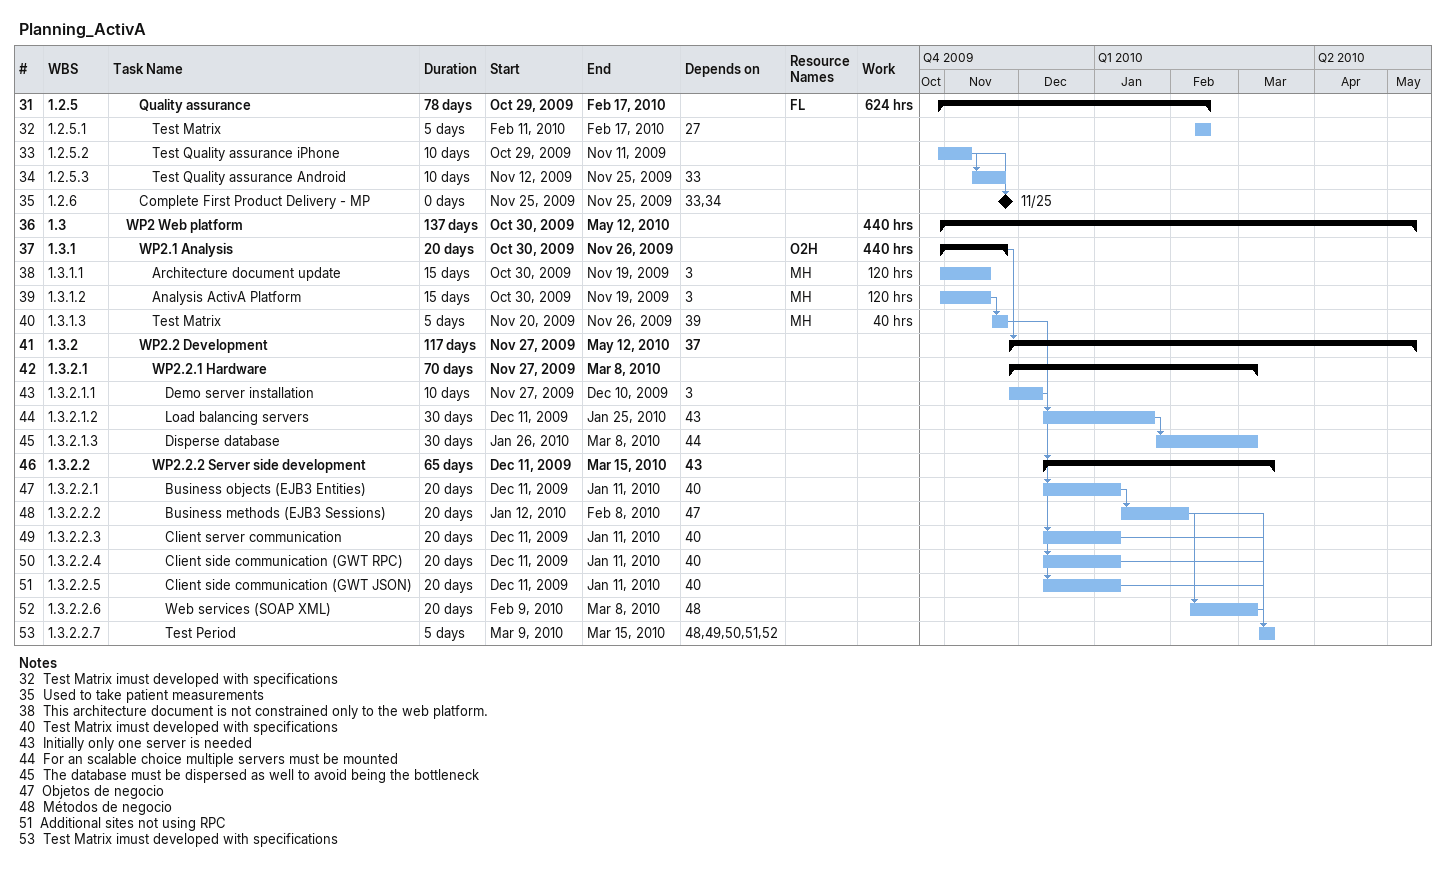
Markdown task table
Planning_ActivA

| ID | WBS | Task | Duration | Start | Finish | Predecessors | Resources | Work (h) |
|---|---|---|---|---|---|---|---|---|
| 31 | 1.2.5 | **Quality assurance** | 78d | 2009-10-29 | 2010-02-17 |  | FL | 624 |
| 32 | 1.2.5.1 | Test Matrix | 5d | 2010-02-11 | 2010-02-17 | 27 |  |  |
| 33 | 1.2.5.2 | Test Quality assurance iPhone | 10d | 2009-10-29 | 2009-11-11 |  |  |  |
| 34 | 1.2.5.3 | Test Quality assurance Android | 10d | 2009-11-12 | 2009-11-25 | 33 |  |  |
| 35 | 1.2.6 | Complete First Product Delivery - MP | 0d | 2009-11-25 | 2009-11-25 | 33, 34 |  |  |
| 36 | 1.3 | **WP2 Web platform** | 137d | 2009-10-30 | 2010-05-12 |  |  | 440 |
| 37 | 1.3.1 | **WP2.1 Analysis** | 20d | 2009-10-30 | 2009-11-26 |  | O2H | 440 |
| 38 | 1.3.1.1 | Architecture document update | 15d | 2009-10-30 | 2009-11-19 | 3 | MH | 120 |
| 39 | 1.3.1.2 | Analysis ActivA Platform | 15d | 2009-10-30 | 2009-11-19 | 3 | MH | 120 |
| 40 | 1.3.1.3 | Test Matrix | 5d | 2009-11-20 | 2009-11-26 | 39 | MH | 40 |
| 41 | 1.3.2 | **WP2.2 Development** | 117d | 2009-11-27 | 2010-05-12 | 37 |  |  |
| 42 | 1.3.2.1 | **WP2.2.1 Hardware** | 70d | 2009-11-27 | 2010-03-08 |  |  |  |
| 43 | 1.3.2.1.1 | Demo server installation | 10d | 2009-11-27 | 2009-12-10 | 3 |  |  |
| 44 | 1.3.2.1.2 | Load balancing servers | 30d | 2009-12-11 | 2010-01-25 | 43 |  |  |
| 45 | 1.3.2.1.3 | Disperse database | 30d | 2010-01-26 | 2010-03-08 | 44 |  |  |
| 46 | 1.3.2.2 | **WP2.2.2 Server side development** | 65d | 2009-12-11 | 2010-03-15 | 43 |  |  |
| 47 | 1.3.2.2.1 | Business objects (EJB3 Entities) | 20d | 2009-12-11 | 2010-01-11 | 40 |  |  |
| 48 | 1.3.2.2.2 | Business methods (EJB3 Sessions) | 20d | 2010-01-12 | 2010-02-08 | 47 |  |  |
| 49 | 1.3.2.2.3 | Client server communication | 20d | 2009-12-11 | 2010-01-11 | 40 |  |  |
| 50 | 1.3.2.2.4 | Client side communication (GWT RPC) | 20d | 2009-12-11 | 2010-01-11 | 40 |  |  |
| 51 | 1.3.2.2.5 | Client side communication (GWT JSON) | 20d | 2009-12-11 | 2010-01-11 | 40 |  |  |
| 52 | 1.3.2.2.6 | Web services (SOAP XML) | 20d | 2010-02-09 | 2010-03-08 | 48 |  |  |
| 53 | 1.3.2.2.7 | Test Period | 5d | 2010-03-09 | 2010-03-15 | 48, 49, 50, 51, 52 |  |  |

Notes
- 32: Test Matrix imust developed with specifications
- 35: Used to take patient measurements
- 38: This architecture document is not constrained only to the web platform.
- 40: Test Matrix imust developed with specifications
- 43: Initially only one server is needed
- 44: For an scalable choice multiple servers must be mounted
- 45: The database must be dispersed as well to avoid being the bottleneck
- 47: Objetos de negocio
- 48: Métodos de negocio
- 51: Additional sites not using RPC
- 53: Test Matrix imust developed with specifications
